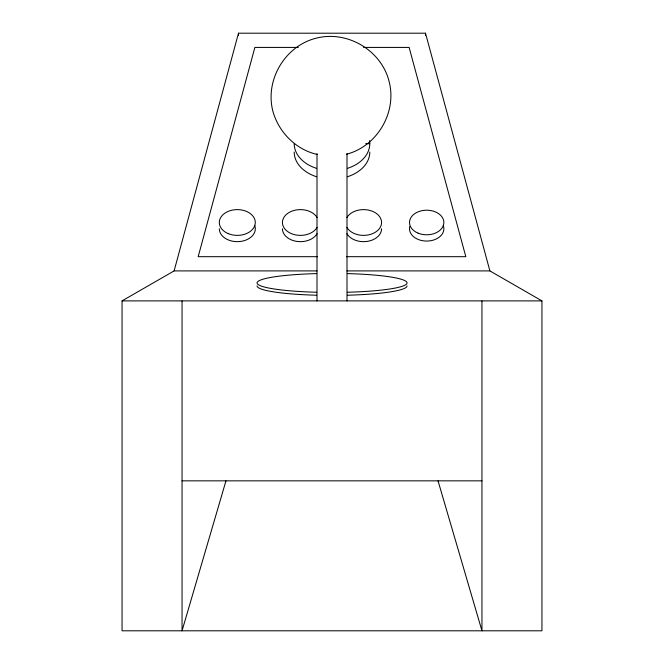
<?xml version="1.0" encoding="UTF-8"?>
<svg xmlns="http://www.w3.org/2000/svg" width="664" height="664" viewBox="0 0 664 664"><rect width="100%" height="100%" fill="white"/><g stroke="black" fill="none" stroke-linecap="round" stroke-linejoin="round"><path stroke-width="1" d="M174.109 270.904L238.501 33.2L425.499 33.2L489.891 270.904L541.94 300.892L541.94 630.8L122.06 630.8L122.06 300.892L174.109 270.904L316.985 270.904M225.968 480.844L182.044 630.8L182.044 300.892M346.517 154.247C377.575 146.13 397.437 111.743 388.93 80.784C380.821 49.725 346.425 29.872 315.466 38.371C284.408 46.488 264.554 80.875 273.053 111.834C279.046 132.617 296.177 149.782 317.409 154.505M298.352 47.418L254.876 47.418L198.179 256.686L317.475 256.686M363.573 47.418L409.124 47.418L465.821 256.686L346.525 256.686M365.706 143.681L369.79 143.681M347.015 270.904L489.891 270.904M122.06 300.892L541.94 300.892M182.044 480.844L481.956 480.844M438.032 480.844L481.956 630.8L481.956 300.892M425.499 33.2L425.499 35.267M346.998 153.583L346.998 300.892M317.002 153.583L317.002 300.892M238.501 33.2L238.501 35.267M407.024 285.902A74.982 9.52 0 0 1 347.455 295.223M316.637 295.223A74.982 9.52 0 0 1 257.068 285.902M254.694 225.436A17.994 12.882 0 0 1 239.654 241.547A17.994 12.882 0 0 1 219.311 228.773M381.559 228.773A17.994 12.882 0 0 1 367.076 241.414A17.994 12.882 0 0 1 346.94 233.703M346.94 217.56A17.994 12.882 0 0 1 374.521 212.272A17.994 12.882 0 0 1 374.521 232.715A17.994 12.882 0 0 1 346.94 227.42M369.549 140.652A37.79 27.058 0 0 1 347.372 168.39M316.628 168.39A37.79 27.058 0 0 1 294.21 143.681M369.79 152.056A37.79 27.058 0 0 1 347.372 176.765M316.628 176.765A37.79 27.058 0 0 1 294.21 152.056M347.455 273.601A74.982 9.52 0 0 1 407.024 282.922A74.982 9.52 0 0 1 347.455 292.243M316.637 292.243A74.982 9.52 0 0 1 257.068 282.922A74.982 9.52 0 0 1 316.637 273.601M317.06 227.42A17.994 12.882 0 0 1 289.479 232.715A17.994 12.882 0 0 1 289.479 212.272A17.994 12.882 0 0 1 317.06 217.56M317.06 233.703A17.994 12.882 0 0 1 296.924 241.414A17.994 12.882 0 0 1 282.441 228.773M443.286 225.594A17.181 12.301 0 0 1 427.251 241.065A17.181 12.301 0 0 1 409.846 226.374M228.308 233.653A17.994 12.882 0 0 0 255.3 222.49A17.994 12.882 0 0 0 228.308 211.335A17.994 12.882 0 0 0 228.308 233.653M418.104 233.147A17.181 12.301 0 0 0 443.867 222.49A17.181 12.301 0 0 0 418.104 211.841A17.181 12.301 0 0 0 418.104 233.147"/></g></svg>
